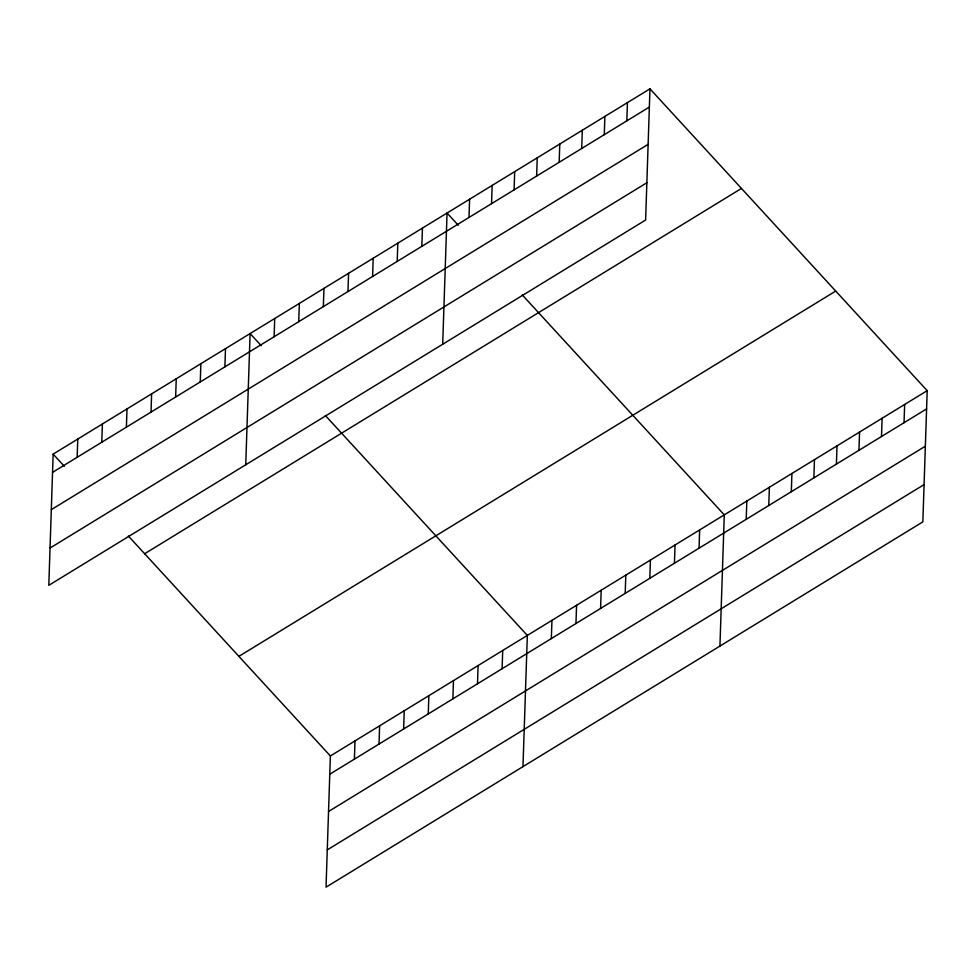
<?xml version="1.0" encoding="UTF-8"?>
<svg xmlns="http://www.w3.org/2000/svg" width="976" height="976" viewBox="0 0 976 976"><rect width="100%" height="100%" fill="white"/><g stroke="black" fill="none" stroke-linecap="round" stroke-linejoin="round"><path stroke-width="1.46" d="M53.155 454.121L48.8 585.332L645.624 220.039L649.967 88.828L53.155 454.121L64.331 466.296M77.165 457.293L77.775 439.054M101.785 442.226L102.395 423.987M126.404 427.159L127.014 408.92M151.024 412.092L151.622 393.853M175.643 397.012L176.241 378.786M200.263 381.945L200.861 363.706M224.883 366.878L225.48 348.639M245.745 464.783L250.1 333.572L261.287 345.748M274.122 336.744L274.72 318.505M298.729 321.677L299.339 303.438M323.349 306.61L323.959 288.371M128.368 536.019L330.376 755.961L326.033 887.172L922.845 521.879L927.2 390.668L649.967 88.828M347.968 291.543L348.578 273.304M354.398 759.133L354.996 740.894M372.588 276.476L373.198 258.237M379.017 744.066L379.615 725.827M397.208 261.397L397.818 243.17M403.637 728.999L404.235 710.76M421.827 246.33L422.437 228.091M428.257 713.932L428.854 695.693M442.701 344.235L447.057 213.024L458.232 225.2M452.876 698.865L453.474 680.626M468.992 217.465L469.602 199.226M491.538 203.667L492.148 185.428M477.484 683.798L478.094 665.559M514.084 189.869L514.694 171.63M502.103 668.731L502.713 650.492M536.629 176.07L537.239 157.831M522.977 766.624L527.333 635.425L325.325 415.471M559.175 162.26L559.785 144.033M551.342 638.585L551.952 620.346M581.72 148.462L582.33 130.223M575.962 623.518L576.572 605.279M604.278 134.664L604.876 116.425M600.582 608.451L601.192 590.212M626.824 120.865L627.422 102.626M625.201 593.384L625.811 575.145M649.821 578.317L650.431 560.078M674.44 563.25L675.038 545.011M699.06 548.183L699.658 529.944M719.934 646.075L724.277 514.877L522.27 294.923M746.225 519.305L746.823 501.078M768.771 505.507L769.381 487.268M791.316 491.709L791.926 473.47M813.862 477.911L814.472 459.672M836.408 464.112L837.018 445.873M858.953 450.314L859.563 432.075M881.499 436.516L882.109 418.277M904.044 422.706L904.654 404.467M52.545 472.36L649.369 107.067M51.313 509.643L648.125 144.35M50.032 548.048L646.856 182.756M144.643 553.734L741.455 188.441M238.9 656.36L835.712 291.068M330.376 755.961L927.2 390.668M329.778 774.2L926.59 408.907M328.546 811.483L925.358 446.191M327.265 849.889L924.089 484.596"/></g></svg>
